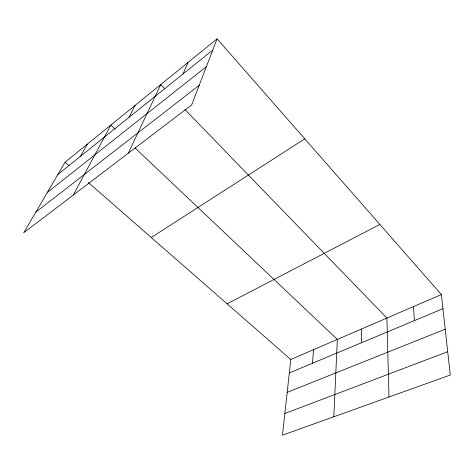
<?xml version="1.0" encoding="UTF-8"?>
<svg xmlns="http://www.w3.org/2000/svg" width="474" height="474" viewBox="0 0 474 474"><rect width="100%" height="100%" fill="white"/><g stroke="black" fill="none" stroke-linecap="round" stroke-linejoin="round"><path stroke-width="0.71" d="M361.401 342.785L361.549 328.98M333.82 416.776L337.352 339.414L134.894 147.799M312.473 363.25L313.539 349.676M88.348 182.496L290.781 359.488L282.498 435.168L450.3 375.035L441.365 294.573L217.092 38.832L65.116 162.179L23.7 232.799L191.632 104.973L217.092 38.832M183.047 73.938L188.03 62.414M128.306 153.179L160.745 84.562L164.857 88.816M129.011 117.345L135.066 105.406M73.298 195.045L110.857 125.053L115.129 129.094M80.462 156.337L87.329 144.149M57.917 174.45L212.767 50.066M47.4 192.385L206.374 66.68M35.793 212.174L199.21 85.284M151.265 237.504L304.782 138.823M227.129 303.834L379.858 224.433M290.781 359.488L441.365 294.573M289.312 372.937L442.935 308.681M287.185 392.359L445.21 329.205M284.874 413.488L447.711 351.72M65.116 162.179L68.985 165.568M184.925 109.535L386.897 318.054L388.982 397.011M413.47 306.595L414.406 320.608"/></g></svg>
